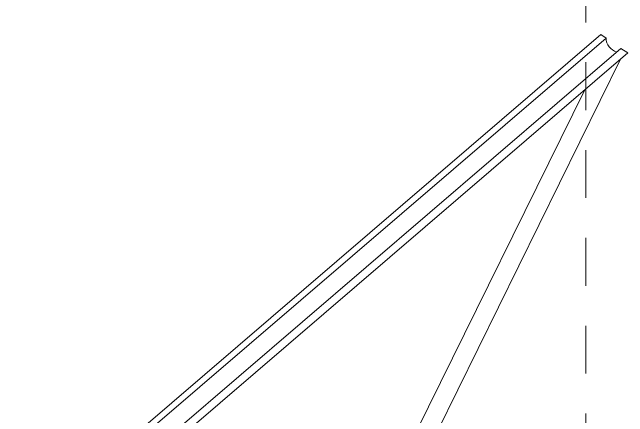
# Model space of a CAD drawing. Header units: millimetres. Extents: x 3.1 to 23.9, y 2.6 to 13.
# Drawn here: x 22.342 to 23.883, y 9.123 to 10.136 of the extents above; entities that cross this region are included whole.
import ezdxf

# ---------------------------------------------------------------- set-up
doc = ezdxf.new("R2010")
doc.units = ezdxf.units.MM
doc.linetypes.add('ACAD_ISO02W100', pattern=[15, 12, -3])
doc.layers.add('0.2', color=6, linetype='Continuous', lineweight=15)

msp = doc.modelspace()

# ---------------------------------------------------------------- linework, layer by layer
at = {"layer": '0.2', "linetype": 'ACAD_ISO02W100', "ltscale": 0.01}
msp.add_line((23.7786, 12.6511), (23.7786, 8.3384), dxfattribs=at)
at = {"layer": '0.2'}
for p, q in [((23.816, 10.0807), (22.3416, 8.8153)), ((23.8291, 10.0717), (22.3556, 8.807)), ((23.8291, 10.0717), (23.816, 10.0807)), ((23.8665, 10.046), (22.3956, 8.7835)), ((23.8833, 10.0344), (23.8665, 10.046)), ((23.8833, 10.0344), (22.4093, 8.7692)), ((23.8655, 10.0191), (23.1296, 8.5251)), ((23.3281, 9.0337), (23.7755, 9.9418))]:
    msp.add_line(p, q, dxfattribs=at)
msp.add_arc((23.8643, 10.0717), 0.0353, 180, 257.0473, dxfattribs=at)

doc.saveas('drawing.dxf')
